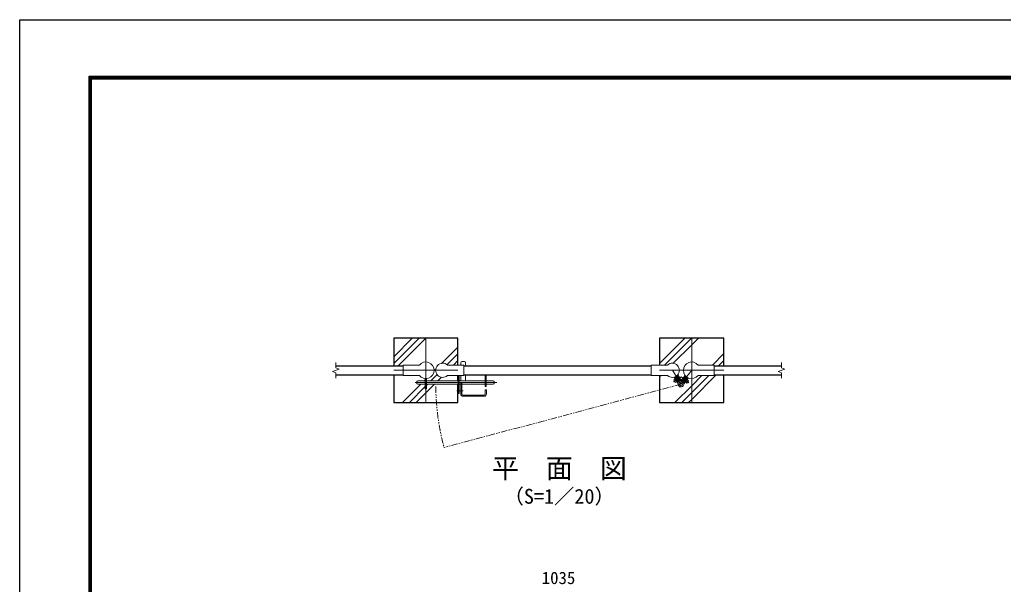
# Model space of a CAD drawing. Units: millimetres, scale not verified. Extents: x -4200 to 4200, y -2970 to 2970.
# Drawn here: x -4200 to -371, y 772 to 2970 of the extents above; entities that cross this region are included whole.
import ezdxf
from ezdxf.enums import TextEntityAlignment as Align

# ---------------------------------------------------------------- set-up
doc = ezdxf.new("R2010")
doc.units = ezdxf.units.MM
doc.header["$LTSCALE"] = 10
doc.linetypes.add('USER1', pattern=[50.8, 31.75, -6.35, 6.35, -6.35])
doc.linetypes.add('USER3', pattern=[5, 2.5, -0.5, 0.5, -0.5, 0.5, -0.5])
for name, color, linetype, lineweight in [('0-0_D-STR3', 3, 'Continuous', 13), ('0-1_D-BMK', 2, 'USER1', 13), ('0-2_D-TTL-TXT', 7, 'Continuous', 25), ('0-3_D-STR1', 1, 'Continuous', 25), ('0-4_D-DCR-HCH', 7, 'Continuous', 13), ('0-6_D-STR4', 7, 'Continuous', 25), ('0-7_D-STR-DIM', 7, 'Continuous', 13), ('0-C_D-TTL', 7, 'Continuous', 25)]:
    doc.layers.add(name, color=color, linetype=linetype, lineweight=lineweight)
doc.styles.add('ＭＳ ゴシック', font='')
doc.styles.get('ＭＳ ゴシック').set_extended_font_data('MS Gothic')

msp = doc.modelspace()

# ---------------------------------------------------------------- linework, layer by layer
at = {"layer": '0-0_D-STR3'}
for p, q in [((-2644.19, 1625.2), (-2706.55, 1625.2)), ((-2534.9, 1625.2), (-2470.9, 1625.2)), ((-2482.9, 1633.65), (-2482.9, 1625.2)), ((-2477.9, 1638.65), (-2468.9, 1638.65)), ((-2463.9, 1633.65), (-2463.9, 1622.35)), ((-1677.69, 1625.2), (-1741.7, 1625.2)), ((-1558.9, 1625.2), (-1496.55, 1625.2)), ((-2621.35, 1572.59), (-2621.35, 1532.73)), ((-2616.75, 1572.59), (-2616.75, 1532.73)), ((-2488.9, 1584.5), (-2488.9, 1514.65)), ((-2482.9, 1584.5), (-2482.9, 1563.65)), ((-2463.9, 1587.35), (-2463.9, 1563.65)), ((-2387.9, 1587.35), (-2387.9, 1542.15)), ((-2383.4, 1587.35), (-2383.4, 1542.15)), ((-1654.11, 1566.71), (-1647.73, 1570.66)), ((-1638.24, 1555.37), (-1652.42, 1578.2)), ((-1636.31, 1556.62), (-1650.13, 1578.89)), ((-1647.8, 1578.91), (-1648.12, 1577.54)), ((-1648.12, 1577.54), (-1636.48, 1558.79)), ((-1647.8, 1578.91), (-1641, 1583.14)), ((-1646.8, 1575.41), (-1645.1, 1576.47)), ((-1645.78, 1571.88), (-1644.93, 1572.4)), ((-1645.1, 1576.47), (-1635.6, 1561.18)), ((-1639.13, 1563.06), (-1644.93, 1572.4)), ((-1641, 1583.14), (-1639.62, 1582.81)), ((-1640, 1579.63), (-1638.3, 1580.69)), ((-1640, 1579.63), (-1630.51, 1564.34)), ((-1626.11, 1562.95), (-1639.94, 1585.22)), ((-1639.62, 1582.81), (-1627.98, 1564.07)), ((-1624.16, 1564.17), (-1638.31, 1586.96)), ((-1625.02, 1565.55), (-1609.76, 1585.23)), ((-1624.21, 1562.85), (-1608.27, 1583.41)), ((-1608.66, 1578.01), (-1619.69, 1563.78)), ((-1603.92, 1574.33), (-1614.95, 1560.1)), ((-1614.72, 1555.5), (-1598.78, 1576.06)), ((-1600.81, 1575.08), (-1614.33, 1557.64)), ((-1612.9, 1554.09), (-1596.65, 1575.06)), ((-1611.34, 1561.5), (-1604.6, 1570.19)), ((-1610.24, 1579.23), (-1608.66, 1578.01)), ((-1607.31, 1581.38), (-1600.98, 1576.48)), ((-1604.6, 1570.19), (-1603.81, 1569.58)), ((-1603.92, 1574.33), (-1602.34, 1573.1)), ((-1600.98, 1576.48), (-1600.81, 1575.08)), ((-2653.4, 1560.65), (-2653.4, 1553.65)), ((-2650.4, 1563.65), (-2621.35, 1563.65)), ((-2650.4, 1550.65), (-2621.35, 1550.65)), ((-2616.75, 1532.73), (-2621.35, 1532.73)), ((-2616.75, 1563.65), (-2493.4, 1563.65)), ((-2616.75, 1550.65), (-2493.4, 1550.65)), ((-2488.9, 1563.65), (-2387.9, 1563.65)), ((-2488.9, 1550.65), (-2482.9, 1550.65)), ((-2482.9, 1555.65), (-2482.9, 1512.65)), ((-2482.9, 1555.65), (-2478.4, 1555.65)), ((-2478.4, 1555.65), (-2478.4, 1512.65)), ((-2478.4, 1550.65), (-2387.9, 1550.65)), ((-2387.9, 1542.15), (-2383.4, 1542.15)), ((-2383.4, 1563.65), (-2356.4, 1563.65)), ((-2383.4, 1550.65), (-2356.4, 1550.65)), ((-2353.4, 1560.65), (-2353.4, 1553.65)), ((-1648.3, 1557.36), (-1654.11, 1566.71)), ((-1648.3, 1557.36), (-1641.93, 1561.32)), ((-1639.98, 1562.53), (-1639.13, 1563.06)), ((-1636.31, 1556.62), (-1638.26, 1555.41)), ((-1637.3, 1560.12), (-1635.6, 1561.18)), ((-1630.51, 1564.34), (-1628.81, 1565.4)), ((-1626.11, 1562.95), (-1624.16, 1564.17)), ((-1624.21, 1562.85), (-1625.12, 1563.57)), ((-1621.27, 1565.01), (-1619.69, 1563.78)), ((-1614.95, 1560.1), (-1613.37, 1558.88)), ((-1614.72, 1555.5), (-1612.9, 1554.09)), ((-1611.34, 1561.5), (-1610.55, 1560.88)), ((-1608.73, 1559.47), (-1602.8, 1554.88)), ((-1602.8, 1554.88), (-1596.06, 1563.57)), ((-1601.99, 1568.17), (-1596.06, 1563.57)), ((-2473.9, 1508.15), (-2391.9, 1508.15)), ((-2473.9, 1503.65), (-2391.9, 1503.65)), ((-2387.4, 1528.65), (-2387.4, 1512.65)), ((-2387.4, 1528.65), (-2382.9, 1528.65)), ((-2382.9, 1528.65), (-2382.9, 1512.65))]:
    msp.add_line(p, q, dxfattribs=at)
for points in [[(-2644.19, 1584.5), (-2706.55, 1584.5), (-2706.55, 1625.2)], [(-2534.9, 1584.5), (-2470.9, 1584.5), (-2470.9, 1625.2)], [(-1677.69, 1584.5), (-1741.7, 1584.5), (-1741.7, 1625.2)], [(-1558.9, 1584.5), (-1496.55, 1584.5), (-1496.55, 1625.2)], [(-2493.4, 1584.5), (-2493.4, 1514.65), (-2488.9, 1514.65)], [(-1607.31, 1581.38), (-1608.71, 1581.21), (-1622.23, 1563.77)]]:
    msp.add_lwpolyline(points, dxfattribs=at)
msp.add_circle((-1625.78, 1551.04), 6.3, dxfattribs=at)
for centre, radius, start, end in [((-2619.05, 1604.85), 32.35, 218.9806, 141.0194), ((-2553.4, 1604.85), 27.5, 47.73142, 312.26858), ((-2477.9, 1633.65), 5, 90, 180), ((-2468.9, 1633.65), 5, 0, 90), ((-1659.2, 1604.85), 27.5, 227.73142, 132.26858), ((-1584.05, 1604.85), 32.35, 38.9806, 321.0194), ((-2650.4, 1560.65), 3, 90, 180), ((-2650.4, 1553.65), 3, 180, 270), ((-2356.4, 1560.65), 3, 0, 90), ((-2356.4, 1553.65), 3, 270, 0), ((-1625.78, 1551.04), 10.8, 161.10578, 82.57528), ((-1640.72, 1556.15), 5, 341.10578, 31.84053), ((-1623.73, 1566.7), 5, 211.84053, 262.57528), ((-1626.18, 1566.83), 5, 281.21846, 322.21032), ((-1610.38, 1554.58), 5, 142.21032, 192.94508), ((-2473.9, 1512.65), 9, 180, 270), ((-2473.9, 1512.65), 4.5, 180, 270), ((-2391.9, 1512.65), 4.5, 270, 0), ((-2391.9, 1512.65), 9, 270, 0)]:
    msp.add_arc(centre, radius, start, end, dxfattribs=at)
at = {"layer": '0-1_D-BMK'}
for p, q in [((-2619.05, 1729.85), (-2619.05, 1479.85)), ((-1584.05, 1729.85), (-1584.05, 1479.85)), ((-2744.05, 1604.85), (-2494.05, 1604.85)), ((-1709.05, 1604.85), (-1459.05, 1604.85)), ((-1659.2, 1604.85), (-1625.78, 1551.04)), ((-1624.2, 1578.85), (-1654.64, 1559.95)), ((-1584.05, 1604.85), (-1625.78, 1551.04)), ((-1624.56, 1578.95), (-1595.11, 1556.11)), ((-2660.36, 1557.15), (-2342.7, 1557.15)), ((-2498.82, 1524.65), (-2473.68, 1524.65))]:
    msp.add_line(p, q, dxfattribs=at)
at = {"layer": '0-1_D-BMK', "linetype": 'USER3'}
msp.add_line((-1625.78, 1551.04), (-2547.79, 1303.98), dxfattribs=at)
msp.add_arc((-1625.78, 1551.04), 954.54, 180.5332, 195, dxfattribs=at)
at = {"layer": '0-3_D-STR1'}
for p, q in [((-2969.05, 1622.35), (-2706.55, 1622.35)), ((-2470.9, 1622.35), (-1741.7, 1622.35)), ((-1496.55, 1622.35), (-1234.05, 1622.35)), ((-2969.05, 1587.35), (-2706.55, 1587.35)), ((-2470.9, 1587.35), (-1741.7, 1587.35)), ((-1496.55, 1587.35), (-1234.05, 1587.35))]:
    msp.add_line(p, q, dxfattribs=at)
at = {"layer": '0-4_D-DCR-HCH'}
for p, q in [((-2744.05, 1631.05), (-2645.25, 1729.85)), ((-2744.05, 1657.57), (-2671.76, 1729.85)), ((-1709.05, 1631.91), (-1611.1, 1729.85)), ((-1689.24, 1625.2), (-1584.59, 1729.85)), ((-2557.57, 1631.92), (-2494.05, 1695.44)), ((-2536.54, 1626.43), (-2494.05, 1668.92)), ((-1503.62, 1625.2), (-1459.05, 1669.78)), ((-2511.25, 1625.2), (-2494.05, 1642.41)), ((-1479.95, 1622.35), (-1459.05, 1643.26)), ((-2599.31, 1563.65), (-2574.97, 1588)), ((-2572.8, 1563.65), (-2558.53, 1577.92)), ((-1709.05, 1578.88), (-1703.42, 1584.5)), ((-2709.63, 1479.85), (-2638.83, 1550.65)), ((-2683.11, 1479.85), (-2621.35, 1541.62)), ((-2625.83, 1563.65), (-2621.35, 1568.14)), ((-2616.75, 1546.22), (-2612.31, 1550.65)), ((-2497.5, 1479.85), (-2494.05, 1483.31))]:
    msp.add_line(p, q, dxfattribs=at)
for points in [[(-2726.23, 1622.35), (-2619.05, 1729.54), (-2618.73, 1729.85)], [(-1655.9, 1632.03), (-1584.05, 1703.88), (-1558.07, 1729.85)], [(-2586.91, 1602.57), (-2584.63, 1604.85), (-2580.5, 1608.99)], [(-1648.97, 1479.85), (-1584.05, 1544.78), (-1544.32, 1584.5)], [(-1622.45, 1479.85), (-1584.05, 1518.26), (-1517.8, 1584.5)], [(-1595.94, 1479.85), (-1584.05, 1491.75), (-1488.44, 1587.35)], [(-2656.6, 1479.85), (-2619.05, 1517.41), (-2585.8, 1550.65)]]:
    msp.add_lwpolyline(points, dxfattribs=at)
at = {"layer": '0-6_D-STR4'}
for p, q in [((-2744.05, 1729.85), (-2744.05, 1622.35)), ((-1709.05, 1729.85), (-1709.05, 1625.2)), ((-2494.05, 1563.65), (-2494.05, 1584.5))]:
    msp.add_line(p, q, dxfattribs=at)
for points in [[(-2494.05, 1625.2), (-2494.05, 1729.85), (-2744.05, 1729.85)], [(-1459.05, 1622.35), (-1459.05, 1729.85), (-1709.05, 1729.85)], [(-2744.05, 1587.35), (-2744.05, 1479.85), (-2494.05, 1479.85), (-2494.05, 1550.65)], [(-1709.05, 1584.5), (-1709.05, 1479.85), (-1459.05, 1479.85), (-1459.05, 1587.35)]]:
    msp.add_lwpolyline(points, dxfattribs=at)
at = {"layer": '0-7_D-STR-DIM'}
for p, q in [((-2982.26, 1600.04), (-2955.83, 1609.66)), ((-2969.05, 1614.47), (-2969.05, 1634.85)), ((-2955.83, 1609.66), (-2969.05, 1614.47)), ((-1247.26, 1600.04), (-1220.83, 1609.66)), ((-1234.05, 1614.47), (-1234.05, 1634.85)), ((-1220.83, 1609.66), (-1234.05, 1614.47)), ((-2969.05, 1595.23), (-2982.26, 1600.04)), ((-2969.05, 1574.85), (-2969.05, 1595.23)), ((-1234.05, 1595.23), (-1247.26, 1600.04)), ((-1234.05, 1574.85), (-1234.05, 1595.23))]:
    msp.add_line(p, q, dxfattribs=at)
at = {"layer": '0-C_D-TTL', "color": 2}
msp.add_lwpolyline([(-4200, 2970), (4200, 2970), (4200, -2970), (-4200, -2970)], close=True, dxfattribs=at)
at = {"layer": '0-C_D-TTL'}
for points in [[(-3930, 2750), (3930, 2750), (3930, -2750), (-3930, -2750)], [(-3927.5, 2747.5), (3927.5, 2747.5), (3927.5, -2747.5), (-3927.5, -2747.5)], [(-3925, 2745), (3925, 2745), (3925, -2745), (-3925, -2745)], [(-3922.5, 2742.5), (3922.5, 2742.5), (3922.5, -2742.5), (-3922.5, -2742.5)], [(-3920, 2740), (3920, 2740), (3920, -2740), (-3920, -2740)]]:
    msp.add_lwpolyline(points, close=True, dxfattribs=at)

# ---------------------------------------------------------------- texts
at = {"layer": '0-2_D-TTL-TXT', "style": 'ＭＳ ゴシック'}
for s, height, p in [('平\u3000面\u3000図', 76.98, (-2361.44, 1161.33)), ('（S=1／20）', 57.7, (-2315.96, 1068.13))]:
    msp.add_text(s, height=height, dxfattribs=at).set_placement(p, align=Align.BOTTOM_LEFT)
at = {"layer": '0-7_D-STR-DIM', "style": 'ＭＳ ゴシック'}
msp.add_text('1035', height=48.09, dxfattribs=at).set_placement((-2167.8, 758.12), align=Align.BOTTOM_LEFT)

doc.saveas('drawing.dxf')
